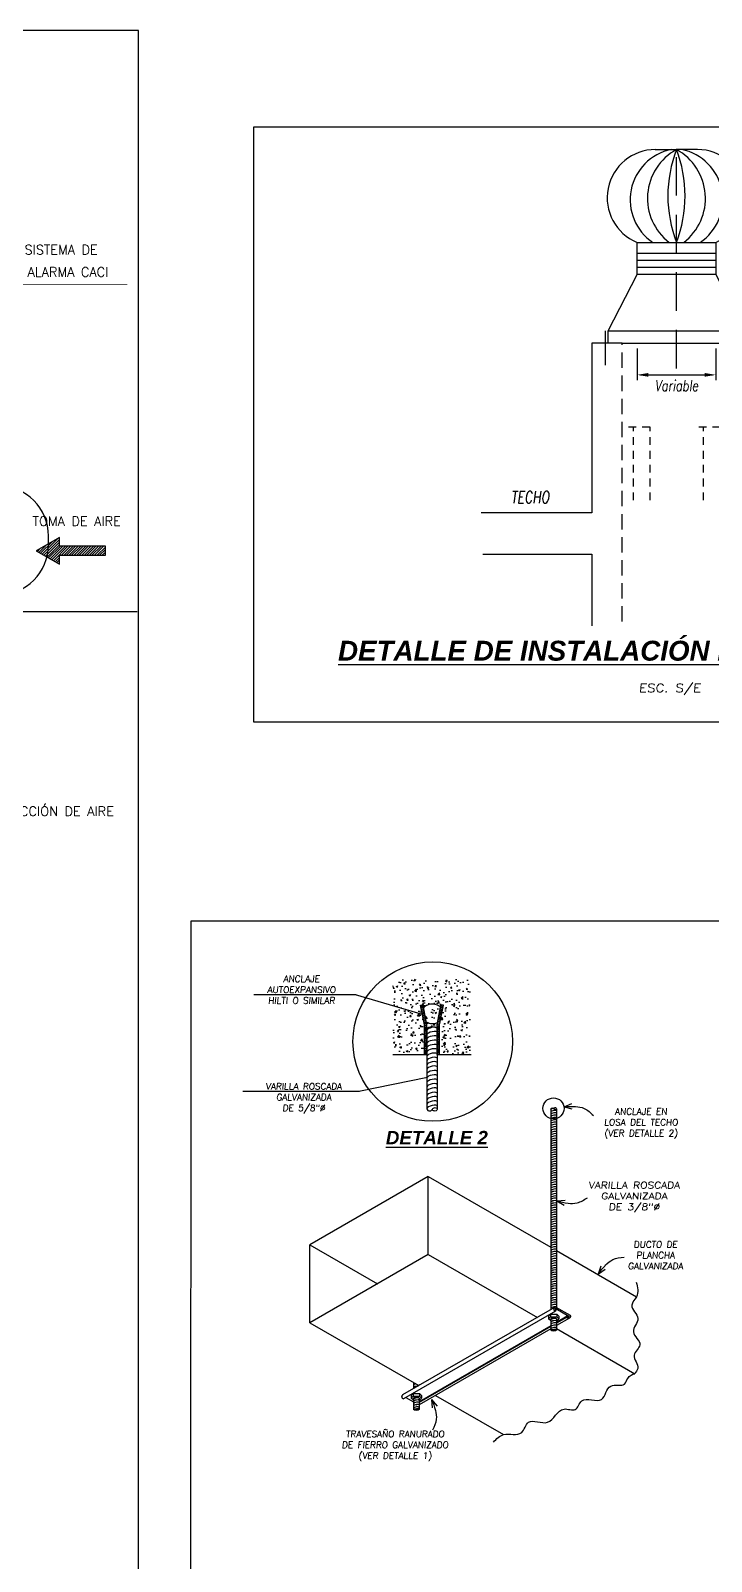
# Model space of a CAD drawing. Header units: millimetres. Extents: x 226473.3 to 226526.2, y 8187907.9 to 8187996.4.
# Drawn here: x 226494.57 to 226505.65, y 8187971.51 to 8187996.4 of the extents above; entities that cross this region are included whole.
import ezdxf
from ezdxf.enums import TextEntityAlignment as Align

# ---------------------------------------------------------------- set-up
doc = ezdxf.new("R2010")
doc.units = ezdxf.units.MM
doc.linetypes.add('HIDDEN', pattern=[0.375, 0.25, -0.125])
doc.linetypes.add('HIDDEN2', pattern=[0.1875, 0.125, -0.0625])
for name, color, linetype in [('L-01_CASCO-CONT', 252, 'Continuous'), ('L-02_CASCO-SEGM', 252, 'HIDDEN'), ('L-03_EQUIP-ACCES', 160, 'Continuous'), ('L-04_EQ-MED-CONT', 191, 'Continuous'), ('L-05_EQ-MED-SEGM', 191, 'HIDDEN2'), ('L-06_EQ-FIN-CONT', 141, 'Continuous'), ('L-07_EQ-FIN-SEGM', 141, 'HIDDEN2'), ('L4 Linea mediana', 191, 'Continuous'), ('L6 Linea fina', 141, 'Continuous'), ('TX-01_PRIMA', 12, 'Continuous'), ('TX-03_PRINC', 150, 'Continuous')]:
    doc.layers.add(name, color=color, linetype=linetype)
doc.styles.add('75-NOTAS', font='romans.shx', dxfattribs={"height": 0.15})
doc.styles.add('JNV ING', font='romans.shx', dxfattribs={"width": 0.75, "oblique": 8, "height": 0.15})
doc.styles.add('M9_NUM-LAM', font='', dxfattribs={"height": 0.35})
doc.styles.add('P-R', font='romans.shx', dxfattribs={"width": 1.2, "oblique": 5, "height": 0.2})
doc.styles.get('M9_NUM-LAM').set_extended_font_data('Zurich UBlkEx BT')

# ---------------------------------------------------------------- blocks, each defined once
blk = doc.blocks.new('A$C59E73A47')
at = {"layer": 'L-06_EQ-FIN-CONT'}
for q in [(0.308, 0.07), (0.34, 0.162)]:
    blk.add_line((0.464, 0.076), q, dxfattribs=at)
blk.add_spline([(0.464, 0.076), (0.262, 0.142), (0.123, 0.229), (0.006, 0.407)], degree=3, dxfattribs=at)
blk = doc.blocks.new('DETALL EEO')
at = {"layer": 'L-01_CASCO-CONT'}
for p, q in [((0.496, 2.761), (0, 2.761)), ((0, 2.761), (0, 0)), ((2.263, 2.761), (2.758, 2.761)), ((2.758, 2.761), (2.758, 0)), ((0, 0), (-1.797, 0)), ((2.758, 0), (4.556, 0))]:
    blk.add_line(p, q, dxfattribs=at)
for points in [[(-1.768, -0.672), (0, -0.672), (0, -1.833)], [(4.526, -0.672), (2.758, -0.672), (2.758, -1.833)]]:
    blk.add_lwpolyline(points, dxfattribs=at)
at = {"layer": 'L-02_CASCO-SEGM'}
for p, q in [((0.496, -1.767), (0.496, 2.761)), ((2.263, -1.767), (2.263, 2.761))]:
    blk.add_line(p, q, dxfattribs=at)
at = {"layer": 'L-03_EQUIP-ACCES'}
for p, q in [((0.74, 4.226), (2.018, 4.226)), ((0.74, 3.88), (0.74, 4.226)), ((0.74, 4.111), (2.018, 4.111)), ((0.74, 3.995), (2.018, 3.995)), ((2.018, 4.226), (2.018, 3.88)), ((0.268, 2.961), (0.74, 3.88)), ((2.018, 3.88), (0.74, 3.88)), ((2.018, 3.88), (2.49, 2.961)), ((0.496, 2.761), (0.154, 2.761)), ((0.268, 2.761), (0.268, 2.961)), ((0.268, 2.961), (2.49, 2.961)), ((2.604, 2.761), (2.263, 2.761)), ((2.49, 2.961), (2.49, 2.761))]:
    blk.add_line(p, q, dxfattribs=at)
for points in [[(1.035, 5.91), (1.379, 5.91)], [(1.723, 5.91), (1.379, 5.91)], [(0.74, 4.226), (0.74, 4.4), (2.018, 4.4), (2.018, 4.226)], [(0.496, 2.761), (2.263, 2.761)]]:
    blk.add_lwpolyline(points, dxfattribs=at)
for centre, radius, start, end in [((1.036, 5.126), 0.784, 90.0359, 247.808), ((1.459, 5.093), 0.834, 101.6289, 236.215), ((1.81, 5.116), 0.903, 118.4787, 232.4646), ((3.343, 5.155), 2.104, 158.9722, 201.0278), ((0.948, 5.116), 0.903, 307.5354, 61.5213), ((-0.585, 5.155), 2.104, 338.9722, 21.0278), ((1.299, 5.093), 0.834, 303.785, 78.3711), ((1.722, 5.126), 0.784, 292.192, 89.9641)]:
    blk.add_arc(centre, radius, start, end, dxfattribs=at)
at = {"layer": 'L-05_EQ-MED-SEGM', "ltscale": 5}
for p, q in [((0.217, 2.961), (0.217, 2.405)), ((2.552, 2.962), (2.552, 2.405))]:
    blk.add_line(p, q, dxfattribs=at)
blk.add_lwpolyline([(1.379, 2.351), (1.379, 6.031)], dxfattribs=at)
at = {"layer": 'L-06_EQ-FIN-CONT'}
for p, q in [((2.847, 5.91), (3.437, 5.91)), ((2.865, 5.91), (3.437, 5.91)), ((3.346, 5.715), (3.346, 2.956)), ((2.758, 2.761), (3.437, 2.761)), ((2.847, 2.761), (3.437, 2.761)), ((2.865, 2.761), (3.437, 2.761)), ((3.346, 2.761), (3.346, 0.195)), ((2.758, 0), (3.437, 0))]:
    blk.add_line(p, q, dxfattribs=at)
for points in [[(3.314, 5.715), (3.379, 5.715), (3.346, 5.91)], [(3.314, 2.956), (3.379, 2.956), (3.346, 2.761)], [(3.314, 2.566), (3.379, 2.566), (3.346, 2.761)], [(3.314, 0.195), (3.379, 0.195), (3.346, 0)]]:
    blk.add_solid(points, dxfattribs=at)
at = {"layer": 'L-07_EQ-FIN-SEGM'}
for points in [[(0.597, 1.402), (1.03, 1.402)], [(0.678, 0.208), (0.678, 1.402)], [(0.949, 0.208), (0.949, 1.402)], [(1.74, 1.402), (2.173, 1.402)], [(1.821, 0.208), (1.821, 1.402)], [(2.092, 0.208), (2.092, 1.402)]]:
    blk.add_lwpolyline(points, dxfattribs=at)
at = {"layer": 'L6 Linea fina'}
for p, q in [((0.74, 2.677), (0.74, 2.162)), ((2.018, 2.677), (2.018, 2.162)), ((0.792, 2.246), (1.966, 2.246))]:
    blk.add_line(p, q, dxfattribs=at)
for points in [[(0.92, 2.276), (0.92, 2.216), (0.74, 2.246)], [(1.838, 2.276), (1.838, 2.216), (2.018, 2.246)]]:
    blk.add_solid(points, dxfattribs=at)
at = {"layer": 'L-06_EQ-FIN-CONT', "color": 12, "char_height": 0.195, "attachment_point": 5, "rotation": 90, "style": 'JNV ING'}
for insert in [(3.535, 4.152), (3.535, 1.391)]:
    blk.add_mtext('\\A1;VARIABLE', dxfattribs=dict(at, insert=insert))
at = {"layer": 'L-06_EQ-FIN-CONT', "color": 12, "insert": (-1.002, 0.258), "char_height": 0.195, "attachment_point": 5, "style": 'JNV ING'}
blk.add_mtext('\\A1;TECHO', dxfattribs=at)
at = {"layer": 'L6 Linea fina', "color": 12, "insert": (1.379, 2.072), "char_height": 0.18, "attachment_point": 5, "style": 'JNV ING'}
blk.add_mtext('\\A1;Variable', dxfattribs=at)
blk = doc.blocks.new('Flecha3')
at = {"layer": 'L-06_EQ-FIN-CONT'}
for p, q in [((0.0061, -0.0035), (0.0228, 0.0132)), ((0.0146, -0.0085), (0.0546, 0.0316)), ((0.0232, -0.0134), (0.0865, 0.05)), ((0.0317, -0.0183), (0.1184, 0.0684)), ((0.0403, -0.0232), (0.1227, 0.0592)), ((0.0488, -0.0282), (0.1227, 0.0457)), ((0.0573, -0.0331), (0.1227, 0.0322)), ((0.0659, -0.038), (0.1279, 0.024)), ((0.0744, -0.043), (0.1414, 0.024)), ((0.083, -0.0479), (0.1549, 0.024)), ((0.0915, -0.0528), (0.1683, 0.024)), ((0.1338, -0.024), (0.1818, 0.024)), ((0.1473, -0.024), (0.1953, 0.024)), ((0.1607, -0.024), (0.2087, 0.024)), ((0.1742, -0.024), (0.2222, 0.024)), ((0.1877, -0.024), (0.2357, 0.024)), ((0.2012, -0.024), (0.2492, 0.024)), ((0.2146, -0.024), (0.2626, 0.024)), ((0.2281, -0.024), (0.2761, 0.024)), ((0.2416, -0.024), (0.2896, 0.024)), ((0.255, -0.024), (0.303, 0.024)), ((0.2685, -0.024), (0.3165, 0.024)), ((0.282, -0.024), (0.33, 0.024)), ((0.2954, -0.024), (0.3434, 0.024)), ((0.3089, -0.024), (0.3569, 0.024)), ((0.3224, -0.024), (0.3664, 0.02)), ((0.3359, -0.024), (0.3664, 0.0065)), ((0.1, -0.0578), (0.1227, -0.0351)), ((0.1086, -0.0627), (0.1227, -0.0486)), ((0.1171, -0.0676), (0.1227, -0.0621)), ((0.3493, -0.024), (0.3664, -0.0069)), ((0.3628, -0.024), (0.3664, -0.0204))]:
    blk.add_line(p, q, dxfattribs=at)
blk.add_lwpolyline([(0.3664, 0.024), (0.1227, 0.024), (0.1227, 0.0708), (0, 0), (0.1227, -0.0708), (0.1227, -0.024), (0.3664, -0.024)], close=True, dxfattribs=at)

msp = doc.modelspace()

# ---------------------------------------------------------------- hatches: boundary and pattern name
at = {"layer": 'L-01_CASCO-CONT'}
h = msp.add_hatch(dxfattribs=at)
h.set_pattern_fill('AR-CONC', color=256, scale=0.035253, style=0)
h.set_pattern_definition([(50, (226269.8408, 8187994.04864), (0.25285857, -0.02212226), [0.02644005, -0.29084052]), (355, (226269.8408, 8187994.04864), (-0.04891456, 0.26517327), [0.02115204, -0.23267242]), (100.4514, (226269.86187, 8187994.0468), (0.2039442, 0.24305085), [0.02247058, -0.2471764]), (46.1842, (226269.8408, 8187994.11915), (0.3762387, -0.05835107), [0.0396601, -0.4362608]), (96.6356, (226269.87215, 8187994.1143), (0.32950035, 0.34340963), [0.0337059, -0.37076455]), (351.1842, (226269.8408, 8187994.11915), (0.3295001, 0.3434099), [0.03172806, -0.3490086]), (21, (226269.87605, 8187994.10152), (0.21043, -0.14193683), [0.02644005, -0.29084052]), (326, (226269.87605, 8187994.10152), (0.08577692, 0.25564002), [0.02115204, -0.23267242]), (71.4514, (226269.8936, 8187994.0897), (0.29620701, 0.11370295), [0.02247058, -0.2471764]), (37.5, (226269.8408, 8187994.04864), (0.004286762, 0.11735639), [0, -0.22985214, 0, -0.236197755, 0, -0.23355375]), (7.5, (226269.8408, 8187994.04864), (0.092740947, 0.139043524), [0, -0.13466797, 0, -0.224564134, 0, -0.089014826]), (327.5, (226269.76219, 8187994.04864), (0.18819054, -0.00795136), [0, -0.08813349, 0, -0.27497649, 0, -0.36487265]), (317.5, (226269.72693, 8187994.04864), (0.20559293, 0.03529041), [0, -0.11457354, 0, -0.18261259, 0, -0.25911246])])
edge = h.paths.add_edge_path()
edge.add_line((226501.7182, 8187980.9751), (226500.4652, 8187980.9751))
edge.add_line((226500.4652, 8187980.9751), (226500.4652, 8187979.7515))
edge.add_line((226500.4652, 8187979.7515), (226500.9776, 8187979.7515))
edge.add_line((226500.9776, 8187979.7515), (226500.9776, 8187980.2368))
edge.add_line((226500.9776, 8187980.2368), (226500.917, 8187980.5551))
edge.add_line((226500.917, 8187980.5551), (226500.9559, 8187980.5551))
edge.add_line((226500.9559, 8187980.5551), (226500.9635, 8187980.5153))
edge.add_spline(control_points=[(226500.9635, 8187980.5153), (226500.9854, 8187980.5329), (226501.0328, 8187980.5711), (226501.1248, 8187980.5838), (226501.1977, 8187980.5589), (226501.23, 8187980.5318), (226501.2411, 8187980.5225)], knot_values=[0, 0, 0, 0, 0.0943593, 0.2046359, 0.2987616, 0.3476783, 0.3476783, 0.3476783, 0.3476783], degree=3, periodic=0)
edge.add_line((226501.2411, 8187980.5225), (226501.2473, 8187980.5551))
edge.add_line((226501.2473, 8187980.5551), (226501.2862, 8187980.5551))
edge.add_line((226501.2862, 8187980.5551), (226501.2256, 8187980.2368))
edge.add_line((226501.2256, 8187980.2368), (226501.2256, 8187979.7515))
edge.add_line((226501.2256, 8187979.7515), (226501.7182, 8187979.7515))
edge.add_line((226501.7182, 8187979.7515), (226501.7182, 8187980.9751))
edge = h.paths.add_edge_path(flags=17)
edge.add_spline(control_points=[(226501.2411, 8187980.5225), (226501.23, 8187980.5318), (226501.1977, 8187980.5589), (226501.1248, 8187980.5838), (226501.0328, 8187980.5711), (226500.9854, 8187980.5329), (226500.9635, 8187980.5153)], knot_values=[0, 0, 0, 0, 0.0489167, 0.1430424, 0.253319, 0.3476783, 0.3476783, 0.3476783, 0.3476783], degree=3, periodic=0)
edge.add_line((226500.9635, 8187980.5153), (226501.0076, 8187980.2836))
edge.add_spline(control_points=[(226501.0076, 8187980.2836), (226501.0156, 8187980.2785), (226501.0519, 8187980.2582), (226501.1196, 8187980.2488), (226501.1739, 8187980.2651), (226501.1941, 8187980.2756)], knot_values=[0.0620859, 0.0620859, 0.0620859, 0.0620859, 0.0943593, 0.2046359, 0.281925, 0.281925, 0.281925, 0.281925], degree=3, periodic=0)
edge.add_line((226501.1941, 8187980.2756), (226501.2411, 8187980.5225))
edge = h.paths.add_edge_path(flags=17)
edge.add_line((226501.1867, 8187980.2368), (226501.1941, 8187980.2756))
edge.add_spline(control_points=[(226501.1941, 8187980.2756), (226501.1739, 8187980.2651), (226501.1196, 8187980.2488), (226501.0519, 8187980.2582), (226501.0156, 8187980.2785), (226501.0076, 8187980.2836)], knot_values=[0.0620859, 0.0620859, 0.0620859, 0.0620859, 0.139375, 0.2496516, 0.281925, 0.281925, 0.281925, 0.281925], degree=3, periodic=0)
edge.add_line((226501.0076, 8187980.2836), (226501.0165, 8187980.2368))
edge.add_line((226501.0165, 8187980.2368), (226501.0165, 8187980.183))
edge.add_spline(control_points=[(226501.0165, 8187980.183), (226501.0316, 8187980.1887), (226501.0684, 8187980.2026), (226501.1176, 8187980.2047), (226501.1496, 8187980.1989), (226501.1581, 8187980.1963)], knot_values=[0, 0, 0, 0, 0.0546487, 0.1335377, 0.1639566, 0.1639566, 0.1639566, 0.1639566], degree=3, periodic=0)
edge.add_spline(control_points=[(226501.1581, 8187980.1963), (226501.161, 8187980.1954), (226501.1708, 8187980.1919), (226501.18, 8187980.1868), (226501.1865, 8187980.1831)], knot_values=[0.1639566, 0.1639566, 0.1639566, 0.1639566, 0.1742688, 0.1995333, 0.1995333, 0.1995333, 0.1995333], degree=3, periodic=0)
edge.add_line((226501.1867, 8187980.183), (226501.1867, 8187980.2368))
at = {"layer": 'L-06_EQ-FIN-CONT'}
h = msp.add_hatch(dxfattribs=at)
h.set_pattern_fill('ANSI31', color=256, scale=0.176267, style=0)
h.set_pattern_definition([(45, (226269.840801, 8187994.048642), (-0.0155799472, 0.0155799472), [])])
h.paths.add_polyline_path([(226500.9559, 8187980.5551), (226500.917, 8187980.5551), (226500.9776, 8187980.2368), (226500.9776, 8187979.7515), (226501.0165, 8187979.7515), (226501.0165, 8187980.183), (226501.0165, 8187980.2368)])
edge = h.paths.add_edge_path()
edge.add_line((226501.2862, 8187980.5551), (226501.2473, 8187980.5551))
edge.add_line((226501.2473, 8187980.5551), (226501.1867, 8187980.2368))
edge.add_line((226501.1867, 8187980.2368), (226501.1867, 8187980.1816))
edge.add_ellipse((226501.1021, 8187980.1621), major_axis=(-0.0843, -0.0213), ratio=0.3228, start_angle=174.34656, end_angle=176.32031, ccw=False)
edge.add_line((226501.1867, 8187980.1806), (226501.1867, 8187980.1115))
edge.add_ellipse((226501.1021, 8187980.092), major_axis=(-0.0843, -0.0213), ratio=0.3228, start_angle=174.34656, end_angle=176.32031, ccw=False)
edge.add_line((226501.1867, 8187980.1105), (226501.1867, 8187980.0415))
edge.add_ellipse((226501.1021, 8187980.022), major_axis=(-0.0843, -0.0213), ratio=0.3228, start_angle=174.34656, end_angle=176.32031, ccw=False)
edge.add_line((226501.1867, 8187980.0405), (226501.1867, 8187979.9714))
edge.add_ellipse((226501.1021, 8187979.9519), major_axis=(-0.0843, -0.0213), ratio=0.3228, start_angle=174.34656, end_angle=176.32031, ccw=False)
edge.add_line((226501.1867, 8187979.9704), (226501.1867, 8187979.9014))
edge.add_ellipse((226501.1021, 8187979.8818), major_axis=(-0.0843, -0.0213), ratio=0.3228, start_angle=174.34656, end_angle=176.32031, ccw=False)
edge.add_line((226501.1867, 8187979.9004), (226501.1867, 8187979.8313))
edge.add_ellipse((226501.1021, 8187979.8118), major_axis=(-0.0843, -0.0213), ratio=0.3228, start_angle=174.34656, end_angle=176.32031, ccw=False)
edge.add_line((226501.1867, 8187979.8303), (226501.1867, 8187979.7612))
edge.add_ellipse((226501.1021, 8187979.7417), major_axis=(-0.0843, -0.0213), ratio=0.3228, start_angle=174.34656, end_angle=176.32031, ccw=False)
edge.add_line((226501.1867, 8187979.7603), (226501.1867, 8187979.7515))
edge.add_line((226501.1867, 8187979.7515), (226501.2256, 8187979.7515))
edge.add_line((226501.2256, 8187979.7515), (226501.2256, 8187980.2368))
edge.add_line((226501.2256, 8187980.2368), (226501.2862, 8187980.5551))

# ---------------------------------------------------------------- linework, layer by layer
at = {"layer": 'L-01_CASCO-CONT', "ltscale": 1.5}
msp.add_line((226478.7057, 8187986.9543), (226496.3075, 8187986.9543), dxfattribs=at)
at = {"layer": 'L-03_EQUIP-ACCES', "ltscale": 1.5}
msp.add_line((226494.8663, 8187988.0416), (226494.8663, 8187988.183), dxfattribs=at)
at = {"layer": 'L-03_EQUIP-ACCES'}
for p, q in [((226500.4652, 8187979.7515, -0.0001), (226501.0165, 8187979.7515, -0.0001)), ((226501.1867, 8187979.7515, -0.0001), (226501.738, 8187979.7515, -0.0001)), ((226501.04, 8187977.7694, -0.0001), (226499.1161, 8187976.6586, -0.0001)), ((226501.04, 8187976.4997, -0.0001), (226501.04, 8187977.7694, -0.0001)), ((226501.04, 8187977.7694, -0.0001), (226503.0361, 8187976.617, -0.0001)), ((226499.1161, 8187975.3889, -0.0001), (226499.1161, 8187976.6586, -0.0001)), ((226499.1161, 8187976.6586, -0.0001), (226500.2157, 8187976.0238, -0.0001)), ((226501.04, 8187976.4997, -0.0001), (226499.1161, 8187975.3889, -0.0001)), ((226501.04, 8187976.4997, -0.0001), (226502.8173, 8187975.4736, -0.0001)), ((226503.1256, 8187976.5653, -0.0001), (226504.4285, 8187975.8131, -0.0001)), ((226499.1161, 8187975.3889, -0.0001), (226500.8867, 8187974.3666, -0.0001)), ((226503.1256, 8187975.2956, -0.0001), (226504.4002, 8187974.5597, -0.0001)), ((226501.1597, 8187974.209, -0.0001), (226502.2665, 8187973.57, -0.0001))]:
    msp.add_line(p, q, dxfattribs=at)
at = {"layer": 'L-03_EQUIP-ACCES', "ltscale": 1.5}
for centre, start, end in [((226494.0505, 8187988.183), 0, 90), ((226494.0505, 8187988.0416), 270, 0)]:
    msp.add_arc(centre, 0.8158, start, end, dxfattribs=at)
at = {"layer": 'L-04_EQ-MED-CONT', "ltscale": 1.5}
for p, q in [((226501.0165, 8187980.183, -0.0001), (226501.0165, 8187978.8781, -0.0001)), ((226501.1867, 8187980.183, -0.0001), (226501.1867, 8187978.8596, -0.0001)), ((226503.0361, 8187978.8598, -0.0001), (226503.0361, 8187975.6072, -0.0001)), ((226503.1256, 8187978.8695, -0.0001), (226503.1256, 8187975.6392, -0.0001)), ((226503.093, 8187975.64, -0.0001), (226500.6242, 8187974.2151, -0.0001)), ((226503.1149, 8187975.6454, -0.0001), (226503.3466, 8187975.5116, -0.0001)), ((226503.1121, 8187975.5792, -0.0001), (226500.6399, 8187974.1519, -0.0001)), ((226503.0286, 8187975.5285, -0.0001), (226502.9951, 8187975.4988, -0.0001)), ((226502.9951, 8187975.4988, -0.0001), (226502.9951, 8187975.4559, -0.0001)), ((226503.0286, 8187975.4856, -0.0001), (226502.9951, 8187975.4559, -0.0001)), ((226503.0286, 8187975.4262, -0.0001), (226502.9951, 8187975.4559, -0.0001)), ((226503.0286, 8187975.5285, -0.0001), (226503.1331, 8187975.5285, -0.0001)), ((226503.0286, 8187975.5285, -0.0001), (226503.0286, 8187975.4856, -0.0001)), ((226503.0286, 8187975.4856, -0.0001), (226503.1331, 8187975.4856, -0.0001)), ((226503.0286, 8187975.4262, -0.0001), (226503.0361, 8187975.4262, -0.0001)), ((226503.0361, 8187975.4529, -0.0001), (226503.0361, 8187975.267, -0.0001)), ((226503.1149, 8187975.62, -0.0001), (226503.3246, 8187975.4989, -0.0001)), ((226503.3022, 8187975.4948, -0.0001), (226503.1256, 8187975.3928, -0.0001)), ((226503.2907, 8187975.476, -0.0001), (226503.1256, 8187975.3807, -0.0001)), ((226503.3369, 8187975.4661, -0.0001), (226503.1256, 8187975.3441, -0.0001)), ((226503.1256, 8187975.4529, -0.0001), (226503.1256, 8187975.267, -0.0001)), ((226503.1256, 8187975.4262, -0.0001), (226503.1331, 8187975.4262, -0.0001)), ((226503.1331, 8187975.5285, -0.0001), (226503.1666, 8187975.4988, -0.0001)), ((226503.1331, 8187975.5285, -0.0001), (226503.1331, 8187975.4856, -0.0001)), ((226503.1331, 8187975.4856, -0.0001), (226503.1666, 8187975.4559, -0.0001)), ((226503.1331, 8187975.4262, -0.0001), (226503.1666, 8187975.4559, -0.0001)), ((226503.1666, 8187975.4988, -0.0001), (226503.1666, 8187975.4559, -0.0001)), ((226503.2907, 8187975.476, -0.0001), (226503.3029, 8187975.469, -0.0001)), ((226503.3022, 8187975.4948, -0.0001), (226503.3136, 8187975.4882, -0.0001)), ((226503.3243, 8187975.482, -0.0001), (226503.3249, 8187975.4817, -0.0001)), ((226503.0361, 8187975.3412, -0.0001), (226500.891, 8187974.1027, -0.0001)), ((226503.0361, 8187975.3291, -0.0001), (226500.891, 8187974.0906, -0.0001)), ((226503.0361, 8187975.2924, -0.0001), (226500.891, 8187974.0539, -0.0001)), ((226500.8016, 8187974.4158, -0.0001), (226500.8016, 8187974.3175, -0.0001)), ((226500.6279, 8187974.1588, -0.0001), (226500.6399, 8187974.1519, -0.0001)), ((226500.6767, 8187974.1731, -0.0001), (226500.8016, 8187974.101, -0.0001)), ((226500.794, 8187974.2384, -0.0001), (226500.7606, 8187974.2087, -0.0001)), ((226500.7606, 8187974.2087, -0.0001), (226500.7606, 8187974.1658, -0.0001)), ((226500.794, 8187974.1955, -0.0001), (226500.7606, 8187974.1658, -0.0001)), ((226500.794, 8187974.1361, -0.0001), (226500.7606, 8187974.1658, -0.0001)), ((226500.794, 8187974.2384, -0.0001), (226500.8985, 8187974.2384, -0.0001)), ((226500.794, 8187974.2384, -0.0001), (226500.794, 8187974.1955, -0.0001)), ((226500.794, 8187974.1955, -0.0001), (226500.8985, 8187974.1955, -0.0001)), ((226500.8016, 8187974.1628, -0.0001), (226500.8016, 8187973.9769, -0.0001)), ((226500.891, 8187974.1628, -0.0001), (226500.891, 8187973.9769, -0.0001)), ((226500.8985, 8187974.2384, -0.0001), (226500.932, 8187974.2087, -0.0001)), ((226500.8985, 8187974.2384, -0.0001), (226500.8985, 8187974.1955, -0.0001)), ((226500.8985, 8187974.1955, -0.0001), (226500.932, 8187974.1658, -0.0001)), ((226500.8985, 8187974.1361, -0.0001), (226500.932, 8187974.1658, -0.0001)), ((226500.932, 8187974.2087, -0.0001), (226500.932, 8187974.1658, -0.0001)), ((226500.794, 8187974.1361, -0.0001), (226500.8016, 8187974.1361, -0.0001)), ((226500.8521, 8187974.0547, -0.0001), (226500.8527, 8187974.0544, -0.0001)), ((226500.891, 8187974.1361, -0.0001), (226500.8985, 8187974.1361, -0.0001))]:
    msp.add_line(p, q, dxfattribs=at)
at = {"layer": 'L-04_EQ-MED-CONT'}
msp.add_lwpolyline([(226498.2048, 8187994.8394), (226511.9683, 8187994.8394), (226511.9683, 8187985.1556), (226498.2048, 8187985.1556)], close=True, dxfattribs=at)
at = {"layer": 'L-04_EQ-MED-CONT', "ltscale": 0.1, "elevation": -0.0001}
msp.add_lwpolyline([(226512.5668, 8187969.9762), (226497.1806, 8187969.9762), (226497.1846, 8187981.9239), (226512.5709, 8187981.9239)], close=True, dxfattribs=at)
at = {"layer": 'L-04_EQ-MED-CONT'}
for centre, radius in [((226501.1136, 8187979.9623, -0.0001), 1.2972), ((226503.0776, 8187978.8758, -0.0001), 0.1709)]:
    msp.add_circle(centre, radius, dxfattribs=at)
at = {"layer": 'L-04_EQ-MED-CONT', "ltscale": 1.5}
for centre in [(226503.0809, 8187975.4529, -0.0001), (226500.8463, 8187974.1628, -0.0001)]:
    msp.add_ellipse(centre, major_axis=(-0.0447, 0), ratio=0.3228, start_param=3.1415927, end_param=6.2831853, dxfattribs=at)
for centre in [(226503.0809, 8187975.267, -0.0001), (226500.8463, 8187973.9769, -0.0001)]:
    msp.add_ellipse(centre, major_axis=(-0.0447, 0), ratio=0.3228, dxfattribs=at)
for points in [[(226501.0165, 8187980.183, -0.0001), (226501.0623, 8187980.198, -0.0001), (226501.1317, 8187980.2016, -0.0001), (226501.1666, 8187980.1932, -0.0001), (226501.1867, 8187980.183, -0.0001)], [(226501.0165, 8187978.8781, -0.0001), (226501.0238, 8187978.8552, -0.0001), (226501.0845, 8187978.8381, -0.0001), (226501.1078, 8187978.8639, -0.0001), (226501.1277, 8187978.8805, -0.0001), (226501.1526, 8187978.8896, -0.0001), (226501.1788, 8187978.8784, -0.0001), (226501.1867, 8187978.8596, -0.0001), (226501.1699, 8187978.8357, -0.0001), (226501.1373, 8187978.8347, -0.0001), (226501.118, 8187978.8438, -0.0001), (226501.1046, 8187978.8596, -0.0001)], [(226503.0361, 8187978.8598, -0.0001), (226503.04, 8187978.8718, -0.0001), (226503.0719, 8187978.8808, -0.0001), (226503.0841, 8187978.8673, -0.0001), (226503.0946, 8187978.8586, -0.0001), (226503.1077, 8187978.8538, -0.0001), (226503.1215, 8187978.8597, -0.0001), (226503.1256, 8187978.8695, -0.0001), (226503.1168, 8187978.8821, -0.0001), (226503.0996, 8187978.8826, -0.0001), (226503.0895, 8187978.8778, -0.0001), (226503.0825, 8187978.8695, -0.0001)]]:
    msp.add_spline(points, degree=3, dxfattribs=at)
at = {"layer": 'L-05_EQ-MED-SEGM'}
for p, q in [((226503.1, 8187975.5861, -0.0001), (226503.1121, 8187975.5792, -0.0001)), ((226503.1226, 8187975.5985, -0.0001), (226503.1121, 8187975.5792, -0.0001)), ((226503.1131, 8187975.6039, -0.0001), (226503.1226, 8187975.5985, -0.0001)), ((226503.3022, 8187975.4948, -0.0001), (226503.2907, 8187975.476, -0.0001)), ((226503.3027, 8187975.4691, -0.0001), (226503.2907, 8187975.476, -0.0001)), ((226500.6279, 8187974.1588, -0.0001), (226500.6399, 8187974.1519, -0.0001))]:
    msp.add_line(p, q, dxfattribs=at)
for points, knots in [([(226503.1149, 8187975.6454, -0.0001), (226503.1128, 8187975.6463, -0.0001), (226503.1082, 8187975.648, -0.0001), (226503.0886, 8187975.639, -0.0001), (226503.0808, 8187975.6253, -0.0001), (226503.0799, 8187975.6082, -0.0001), (226503.0825, 8187975.6017, -0.0001), (226503.0836, 8187975.5972, -0.0001), (226503.0875, 8187975.5937, -0.0001), (226503.0898, 8187975.592, -0.0001), (226503.0937, 8187975.5898, -0.0001), (226503.1, 8187975.5861, -0.0001)], [0, 0, 0, 0, 0.005902783, 0.005902783, 0.011805567, 0.011805567, 0.01770835, 0.01770835, 0.02527264, 0.02527264, 0.0267512, 0.0267512, 0.0267512, 0.0267512]), ([(226503.3466, 8187975.5116, -0.0001), (226503.3485, 8187975.5102, -0.0001), (226503.3522, 8187975.5071, -0.0001), (226503.3542, 8187975.4856, -0.0001), (226503.3463, 8187975.4721, -0.0001), (226503.3319, 8187975.4627, -0.0001), (226503.325, 8187975.4617, -0.0001), (226503.3205, 8187975.4604, -0.0001), (226503.3156, 8187975.4621, -0.0001), (226503.313, 8187975.4632, -0.0001), (226503.3091, 8187975.4654, -0.0001), (226503.3027, 8187975.4691, -0.0001)], [0, 0, 0, 0, 0.005902783, 0.005902783, 0.011805567, 0.011805567, 0.01770835, 0.01770835, 0.02527264, 0.02527264, 0.0267512, 0.0267512, 0.0267512, 0.0267512]), ([(226500.6249, 8187974.2155, -0.0001), (226500.6157, 8187974.2104, -0.0001), (226500.6087, 8187974.1976, -0.0001), (226500.6078, 8187974.1809, -0.0001), (226500.6104, 8187974.1744, -0.0001), (226500.6115, 8187974.1699, -0.0001), (226500.6154, 8187974.1664, -0.0001), (226500.6176, 8187974.1647, -0.0001), (226500.6215, 8187974.1625, -0.0001), (226500.6279, 8187974.1588, -0.0001)], [0.006180106, 0.006180106, 0.006180106, 0.006180106, 0.011805567, 0.011805567, 0.01770835, 0.01770835, 0.02527264, 0.02527264, 0.0267512, 0.0267512, 0.0267512, 0.0267512])]:
    msp.add_open_spline(points, degree=3, knots=knots, dxfattribs=at)
for points in [[(226503.1149, 8187975.62, -0.0001), (226503.1118, 8187975.6209, -0.0001), (226503.1068, 8187975.6188, -0.0001), (226503.1058, 8187975.6139, -0.0001), (226503.1074, 8187975.6093, -0.0001), (226503.1111, 8187975.6051, -0.0001), (226503.1141, 8187975.6034, -0.0001)], [(226503.3246, 8187975.4989, -0.0001), (226503.327, 8187975.4967, -0.0001), (226503.3276, 8187975.4913, -0.0001), (226503.3239, 8187975.488, -0.0001), (226503.3191, 8187975.4871, -0.0001), (226503.3136, 8187975.4882, -0.0001)]]:
    msp.add_spline(points, degree=3, dxfattribs=at)
at = {"layer": 'L-06_EQ-FIN-CONT'}
for p, q in [((226499.8667, 8187980.7211, -0.0001), (226498.2044, 8187980.7211, -0.0001)), ((226500.9615, 8187980.396, -0.0001), (226499.8572, 8187980.7211, -0.0001)), ((226500.9776, 8187980.2368, -0.0001), (226500.917, 8187980.5551, -0.0001)), ((226500.917, 8187980.5551, -0.0001), (226500.9559, 8187980.5551, -0.0001)), ((226501.0165, 8187980.2368, -0.0001), (226500.9559, 8187980.5551, -0.0001)), ((226501.1867, 8187980.2368, -0.0001), (226501.2473, 8187980.5551, -0.0001)), ((226501.2256, 8187980.2368, -0.0001), (226501.2862, 8187980.5551, -0.0001)), ((226501.2862, 8187980.5551, -0.0001), (226501.2473, 8187980.5551, -0.0001)), ((226500.9776, 8187979.7515, -0.0001), (226500.9776, 8187980.2368, -0.0001)), ((226501.0165, 8187979.7515, -0.0001), (226501.0165, 8187980.2368, -0.0001)), ((226501.1867, 8187979.7515, -0.0001), (226501.1867, 8187980.2368, -0.0001)), ((226501.2256, 8187979.7515, -0.0001), (226501.2256, 8187980.2368, -0.0001)), ((226501.0307, 8187979.3797, -0.0001), (226499.9112, 8187979.1498, -0.0001)), ((226499.9207, 8187979.1498, -0.0001), (226498.0268, 8187979.1498, -0.0001))]:
    msp.add_line(p, q, dxfattribs=at)
at = {"layer": 'L-06_EQ-FIN-CONT', "ltscale": 1.5}
for centre, major_axis, start_param, end_param in [((226501.1021, 8187980.1621, -0.0001), (-0.0843, -0.0213), 3.9071561, 6.1121482), ((226501.1021, 8187980.092, -0.0001), (-0.0843, -0.0213), 3.0429214, 6.1121482), ((226501.1021, 8187980.1621, -0.0001), (-0.0843, -0.0213), 3.0429214, 3.1315111), ((226501.1021, 8187980.022, -0.0001), (-0.0843, -0.0213), 3.0429214, 6.1121482), ((226501.1021, 8187979.9519, -0.0001), (-0.0843, -0.0213), 3.0429214, 6.1121482), ((226501.1021, 8187979.8818, -0.0001), (-0.0843, -0.0213), 3.0429214, 6.1121482), ((226501.1021, 8187979.8118, -0.0001), (-0.0843, -0.0213), 3.0429214, 6.1121482), ((226501.1021, 8187979.7417, -0.0001), (-0.0843, -0.0213), 3.0429214, 6.1121482), ((226501.1021, 8187979.6717, -0.0001), (-0.0843, -0.0213), 3.0429214, 6.1121482), ((226501.1021, 8187979.6016, -0.0001), (-0.0843, -0.0213), 3.0429214, 6.1121482), ((226501.1018, 8187979.5306, -0.0001), (-0.0843, -0.0213), 3.0429214, 6.1121482), ((226501.1021, 8187979.4578, -0.0001), (-0.0843, -0.0213), 3.0429214, 6.1121482), ((226501.1021, 8187979.3877, -0.0001), (-0.0843, -0.0213), 3.0429214, 6.1121482), ((226501.1018, 8187979.3167, -0.0001), (-0.0843, -0.0213), 3.0429214, 6.1121482), ((226501.1018, 8187979.1028, -0.0001), (-0.0843, -0.0213), 3.0429214, 6.1121482), ((226501.1021, 8187979.2439, -0.0001), (-0.0843, -0.0213), 3.0429214, 6.1121482), ((226501.1021, 8187979.1738, -0.0001), (-0.0843, -0.0213), 3.0429214, 6.1121482), ((226501.1016, 8187978.8917, -0.0001), (-0.0843, -0.0213), 3.0429214, 6.1121482), ((226501.1018, 8187979.0328, -0.0001), (-0.0843, -0.0213), 3.0429214, 6.1121482), ((226501.1018, 8187978.9627, -0.0001), (-0.0843, -0.0213), 3.0429214, 6.1121482), ((226503.0806, 8187978.8635, -0.0001), (-0.0447, -0.0113), 4.7366449, 6.1121482), ((226503.0811, 8187978.8246, -0.0001), (-0.0447, -0.0113), 3.0429214, 6.1121482), ((226503.0811, 8187978.7119, -0.0001), (-0.0447, -0.0113), 3.0429214, 6.1121482), ((226503.0813, 8187978.748, -0.0001), (-0.0447, -0.0113), 3.0429214, 6.1121482), ((226503.0813, 8187978.6353, -0.0001), (-0.0447, -0.0113), 3.0429214, 6.1121482), ((226503.0815, 8187978.7856, -0.0001), (-0.0447, -0.0113), 3.0429214, 6.1121482), ((226503.0815, 8187978.6729, -0.0001), (-0.0447, -0.0113), 3.0429214, 6.1121482), ((226503.0809, 8187978.5616, -0.0001), (-0.0447, -0.0113), 3.0429214, 6.1121482), ((226503.0811, 8187978.5992, -0.0001), (-0.0447, -0.0113), 3.0429214, 6.1121482), ((226503.0819, 8187978.4478, -0.0001), (-0.0447, -0.0113), 3.0429214, 6.1121482), ((226503.0822, 8187978.4839, -0.0001), (-0.0447, -0.0113), 3.0429214, 6.1121482), ((226503.0822, 8187978.3712, -0.0001), (-0.0447, -0.0113), 3.0429214, 6.1121482), ((226503.0823, 8187978.5215, -0.0001), (-0.0447, -0.0113), 3.0429214, 6.1121482), ((226503.0823, 8187978.4088, -0.0001), (-0.0447, -0.0113), 3.0429214, 6.1121482), ((226503.0812, 8187978.1861, -0.0001), (-0.0447, -0.0113), 3.0429214, 6.1121482), ((226503.0815, 8187978.2223, -0.0001), (-0.0447, -0.0113), 3.0429214, 6.1121482), ((226503.0815, 8187978.1096, -0.0001), (-0.0447, -0.0113), 3.0429214, 6.1121482), ((226503.0816, 8187978.2599, -0.0001), (-0.0447, -0.0113), 3.0429214, 6.1121482), ((226503.0816, 8187978.1472, -0.0001), (-0.0447, -0.0113), 3.0429214, 6.1121482), ((226503.0818, 8187978.2975, -0.0001), (-0.0447, -0.0113), 3.0429214, 6.1121482), ((226503.0819, 8187978.3351, -0.0001), (-0.0447, -0.0113), 3.0429214, 6.1121482), ((226503.0811, 8187978.0358, -0.0001), (-0.0447, -0.0113), 3.0429214, 6.1121482), ((226503.0812, 8187978.0734, -0.0001), (-0.0447, -0.0113), 3.0429214, 6.1121482), ((226503.0818, 8187977.9222, -0.0001), (-0.0447, -0.0113), 3.0429214, 6.1121482), ((226503.082, 8187977.9583, -0.0001), (-0.0447, -0.0113), 3.0429214, 6.1121482), ((226503.0822, 8187977.9959, -0.0001), (-0.0447, -0.0113), 3.0429214, 6.1121482), ((226503.0822, 8187977.8832, -0.0001), (-0.0447, -0.0113), 3.0429214, 6.1121482), ((226503.0811, 8187977.6606, -0.0001), (-0.0447, -0.0113), 3.0429214, 6.1121482), ((226503.0813, 8187977.6967, -0.0001), (-0.0447, -0.0113), 3.0429214, 6.1121482), ((226503.0815, 8187977.7343, -0.0001), (-0.0447, -0.0113), 3.0429214, 6.1121482), ((226503.0815, 8187977.6216, -0.0001), (-0.0447, -0.0113), 3.0429214, 6.1121482), ((226503.0816, 8187977.7719, -0.0001), (-0.0447, -0.0113), 3.0429214, 6.1121482), ((226503.0818, 8187977.8095, -0.0001), (-0.0447, -0.0113), 3.0429214, 6.1121482), ((226503.082, 8187977.8456, -0.0001), (-0.0447, -0.0113), 3.0429214, 6.1121482), ((226503.0809, 8187977.5103, -0.0001), (-0.0447, -0.0113), 3.0429214, 6.1121482), ((226503.0811, 8187977.5479, -0.0001), (-0.0447, -0.0113), 3.0429214, 6.1121482), ((226503.0811, 8187977.3976, -0.0001), (-0.0447, -0.0113), 3.0429214, 6.1121482), ((226503.0813, 8187977.584, -0.0001), (-0.0447, -0.0113), 3.0429214, 6.1121482), ((226503.0813, 8187977.4337, -0.0001), (-0.0447, -0.0113), 3.0429214, 6.1121482), ((226503.0815, 8187977.4713, -0.0001), (-0.0447, -0.0113), 3.0429214, 6.1121482), ((226503.0815, 8187977.3586, -0.0001), (-0.0447, -0.0113), 3.0429214, 6.1121482), ((226503.0809, 8187977.2473, -0.0001), (-0.0447, -0.0113), 3.0429214, 6.1121482), ((226503.0811, 8187977.2849, -0.0001), (-0.0447, -0.0113), 3.0429214, 6.1121482), ((226503.0812, 8187977.1344, -0.0001), (-0.0447, -0.0113), 3.0429214, 6.1121482), ((226503.0813, 8187977.321, -0.0001), (-0.0447, -0.0113), 3.0429214, 6.1121482), ((226503.0815, 8187977.1705, -0.0001), (-0.0447, -0.0113), 3.0429214, 6.1121482), ((226503.0816, 8187977.2081, -0.0001), (-0.0447, -0.0113), 3.0429214, 6.1121482), ((226503.0811, 8187976.9841, -0.0001), (-0.0447, -0.0113), 3.0429214, 6.1121482), ((226503.0812, 8187977.0217, -0.0001), (-0.0447, -0.0113), 3.0429214, 6.1121482), ((226503.0812, 8187976.8711, -0.0001), (-0.0447, -0.0113), 3.0429214, 6.1121482), ((226503.0815, 8187977.0578, -0.0001), (-0.0447, -0.0113), 3.0429214, 6.1121482), ((226503.0815, 8187976.9073, -0.0001), (-0.0447, -0.0113), 3.0429214, 6.1121482), ((226503.0816, 8187977.0954, -0.0001), (-0.0447, -0.0113), 3.0429214, 6.1121482), ((226503.0816, 8187976.9449, -0.0001), (-0.0447, -0.0113), 3.0429214, 6.1121482), ((226503.0811, 8187976.7208, -0.0001), (-0.0447, -0.0113), 3.0429214, 6.1121482), ((226503.0812, 8187976.7584, -0.0001), (-0.0447, -0.0113), 3.0429214, 6.1121482), ((226503.0815, 8187976.7946, -0.0001), (-0.0447, -0.0113), 3.0429214, 6.1121482), ((226503.0815, 8187976.6441, -0.0001), (-0.0447, -0.0113), 3.0429214, 6.1121482), ((226503.0816, 8187976.8322, -0.0001), (-0.0447, -0.0113), 3.0429214, 6.1121482), ((226503.0816, 8187976.6817, -0.0001), (-0.0447, -0.0113), 3.0429214, 6.1121482), ((226503.0811, 8187976.4576, -0.0001), (-0.0447, -0.0113), 3.0429214, 6.1121482), ((226503.0812, 8187976.6079, -0.0001), (-0.0447, -0.0113), 3.0429214, 6.1121482), ((226503.0812, 8187976.4952, -0.0001), (-0.0447, -0.0113), 3.0429214, 6.1121482), ((226503.0815, 8187976.5314, -0.0001), (-0.0447, -0.0113), 3.0429214, 6.1121482), ((226503.0816, 8187976.569, -0.0001), (-0.0447, -0.0113), 3.0429214, 6.1121482), ((226503.0823, 8187976.3798, -0.0001), (-0.0447, -0.0113), 3.0429214, 6.1121482), ((226503.0825, 8187976.4174, -0.0001), (-0.0447, -0.0113), 3.0429214, 6.1121482), ((226503.0815, 8187976.1197, -0.0001), (-0.0447, -0.0113), 3.0429214, 6.1121482), ((226503.0816, 8187976.1573, -0.0001), (-0.0447, -0.0113), 3.0429214, 6.1121482), ((226503.0819, 8187976.1934, -0.0001), (-0.0447, -0.0113), 3.0429214, 6.1121482), ((226503.082, 8187976.3437, -0.0001), (-0.0447, -0.0113), 3.0429214, 6.1121482), ((226503.082, 8187976.231, -0.0001), (-0.0447, -0.0113), 3.0429214, 6.1121482), ((226503.0823, 8187976.2671, -0.0001), (-0.0447, -0.0113), 3.0429214, 6.1121482), ((226503.0825, 8187976.3047, -0.0001), (-0.0447, -0.0113), 3.0429214, 6.1121482), ((226503.0811, 8187975.9332, -0.0001), (-0.0447, -0.0113), 3.0429214, 6.1121482), ((226503.0812, 8187976.0835, -0.0001), (-0.0447, -0.0113), 3.0429214, 6.1121482), ((226503.0812, 8187975.9708, -0.0001), (-0.0447, -0.0113), 3.0429214, 6.1121482), ((226503.0815, 8187976.007, -0.0001), (-0.0447, -0.0113), 3.0429214, 6.1121482), ((226503.0815, 8187975.8943, -0.0001), (-0.0447, -0.0113), 3.0429214, 6.1121482), ((226503.0816, 8187976.0446, -0.0001), (-0.0447, -0.0113), 3.0429214, 6.1121482), ((226503.0808, 8187975.6326, -0.0001), (-0.0447, -0.0113), 3.0429214, 6.1121482), ((226503.0809, 8187975.6702, -0.0001), (-0.0447, -0.0113), 3.0429214, 6.1121482), ((226503.0811, 8187975.8205, -0.0001), (-0.0447, -0.0113), 3.0429214, 6.1121482), ((226503.0811, 8187975.7079, -0.0001), (-0.0447, -0.0113), 3.0429214, 6.1121482), ((226503.0813, 8187975.8567, -0.0001), (-0.0447, -0.0113), 3.0429214, 6.1121482), ((226503.0813, 8187975.744, -0.0001), (-0.0447, -0.0113), 3.0429214, 6.1121482), ((226503.0815, 8187975.7816, -0.0001), (-0.0447, -0.0113), 3.0429214, 6.1121482), ((226503.0806, 8187975.371, -0.0001), (-0.0447, -0.0113), 3.0429214, 6.1121482), ((226503.0808, 8187975.4416, -0.0001), (-0.0447, -0.0113), 3.0429214, 6.1121482), ((226503.0808, 8187975.4073, -0.0001), (-0.0447, -0.0113), 3.0429214, 6.1121482), ((226503.0805, 8187975.2971, -0.0001), (-0.0447, -0.0113), 3.0429214, 6.1121482), ((226503.0806, 8187975.3343, -0.0001), (-0.0447, -0.0113), 3.0429214, 6.1121482), ((226503.0805, 8187975.2658, -0.0001), (-0.0447, -0.0113), 3.0429214, 4.5934803), ((226500.8463, 8187974.3801, -0.0001), (-0.0447, -0.0113), 4.7791306, 6.1121482), ((226500.8465, 8187974.4177, -0.0001), (-0.0447, -0.0113), 5.8275275, 6.1121482), ((226500.8465, 8187974.4177, -0.0001), (-0.0447, -0.0113), 3.0429214, 3.1740634), ((226500.8463, 8187974.3801, -0.0001), (-0.0447, -0.0113), 3.0429214, 3.1415927), ((226500.8462, 8187974.3425, -0.0001), (-0.0447, -0.0113), 3.8937444, 6.1121482), ((226500.8462, 8187974.1514, -0.0001), (-0.0447, -0.0113), 3.0429214, 6.1121482), ((226500.8459, 8187974.007, -0.0001), (-0.0447, -0.0113), 3.0429214, 6.1121482), ((226500.8461, 8187974.0808, -0.0001), (-0.0447, -0.0113), 3.0429214, 6.1121482), ((226500.8461, 8187974.0442, -0.0001), (-0.0447, -0.0113), 3.0429214, 6.1121482), ((226500.8462, 8187974.1171, -0.0001), (-0.0447, -0.0113), 3.0429214, 6.1121482), ((226500.8459, 8187973.9756, -0.0001), (-0.0447, -0.0113), 3.0429214, 4.5934803)]:
    msp.add_ellipse(centre, major_axis=major_axis, ratio=0.3228, start_param=start_param, end_param=end_param, dxfattribs=at)
at = {"layer": 'L-06_EQ-FIN-CONT'}
msp.add_spline([(226500.9635, 8187980.5153, -0.0001), (226501.0324, 8187980.5619, -0.0001), (226501.1285, 8187980.5761, -0.0001), (226501.2069, 8187980.5488, -0.0001), (226501.2411, 8187980.5225, -0.0001)], degree=3, dxfattribs=at)
for points, knots in [([(226501.0076, 8187980.2836, -0.0001), (226501.0156, 8187980.2785, -0.0001), (226501.0519, 8187980.2582, -0.0001), (226501.1196, 8187980.2488, -0.0001), (226501.1739, 8187980.2651, -0.0001), (226501.1941, 8187980.2756, -0.0001)], [0.06208595, 0.06208595, 0.06208595, 0.06208595, 0.09435926, 0.20463591, 0.28192496, 0.28192496, 0.28192496, 0.28192496]), ([(226504.4228, 8187976.0486, -0.0001), (226504.4439, 8187975.9666, -0.0001), (226504.4793, 8187975.8297, -0.0001), (226504.2765, 8187975.6554, -0.0001), (226504.5415, 8187975.4631, -0.0001), (226504.2821, 8187975.2371, -0.0001), (226504.5751, 8187975.0418, -0.0001), (226504.3049, 8187974.8613, -0.0001), (226504.5046, 8187974.6777, -0.0001), (226504.4149, 8187974.5889, -0.0001), (226504.4002, 8187974.5597, -0.0001)], [0, 0, 0, 0, 0.7199929, 1.2032919, 1.9403232, 2.6283035, 3.3557448, 3.9383494, 4.6337894, 4.9347314, 4.9347314, 4.9347314, 4.9347314]), ([(226502.101, 8187973.449, -0.0001), (226502.1507, 8187973.501, -0.0001), (226502.2721, 8187973.6282, -0.0001), (226502.5782, 8187973.5133, -0.0001), (226502.6541, 8187973.8755, -0.0001), (226503.0417, 8187973.6498, -0.0001), (226503.164, 8187974.0651, -0.0001), (226503.4579, 8187973.9192, -0.0001), (226503.5292, 8187974.231, -0.0001), (226503.9118, 8187974.0185, -0.0001), (226503.9441, 8187974.4406, -0.0001), (226504.2368, 8187974.3308, -0.0001), (226504.2758, 8187974.502, -0.0001), (226504.3605, 8187974.5611, -0.0001), (226504.4002, 8187974.5597, -0.0001)], [0, 0, 0, 0, 0.6266616, 1.5311318, 2.137059, 3.0793572, 4.1343483, 4.6960741, 5.2252193, 6.2108811, 7.0170726, 7.7060593, 8.029222, 8.4478063, 8.4478063, 8.4478063, 8.4478063])]:
    msp.add_open_spline(points, degree=3, knots=knots, dxfattribs=at)
msp.add_open_spline([(226501.2391, 8187980.3077, -0.0001), (226501.2397, 8187980.3082, -0.0001), (226501.2404, 8187980.3088, -0.0001), (226501.2411, 8187980.3094, -0.0001)], degree=3, dxfattribs=at)
at = {"layer": 'L-07_EQ-FIN-SEGM', "ltscale": 1.5, "const_width": 0.0102}
msp.add_lwpolyline([(226486.0064, 8187992.271), (226496.1488, 8187992.271)], dxfattribs=at)
at = {"layer": 'L4 Linea mediana', "linetype": 'ByBlock'}
msp.add_lwpolyline([(226496.3283, 8187996.4022), (226474.0767, 8187996.4022), (226474.0767, 8187968.0317), (226496.3283, 8187968.0317)], close=True, dxfattribs=at)

# ---------------------------------------------------------------- block references
at = {"layer": 'L-03_EQUIP-ACCES'}
for p, xscale, yscale, zscale, rotation in [((226503.6114, 8187979.1013, -0.0001), 0.8813349075676784, 0.8813349075676784, 0.8813349075676784, 199.5680934553576), ((226503.4531, 8187977.1104, -0.0001), -0.8813349075676793, 0.8813349075676795, 0.8813349075676795, 329.8325087437791), ((226503.8923, 8187976.5899, -0.0001), 0.8813349075676793, 0.8813349075676793, 0.8813349075676793, 248.9342497360255), ((226501.398, 8187973.8574, -0.0001), 0.8813349075676793, 0.8813349075676793, 0.8813349075676793, 127.5932305958686)]:
    msp.add_blockref('A$C59E73A47', p, dxfattribs=dict(at, xscale=xscale, yscale=yscale, zscale=zscale, rotation=rotation))
at = {"layer": 'L-06_EQ-FIN-CONT', "ltscale": 1.5, "xscale": 3.070877674363305, "yscale": 3.070877674363305, "zscale": 3.070877674363305}
msp.add_blockref('Flecha3', (226494.665, 8187987.9433), dxfattribs=at)
at = {"layer": 'L6 Linea fina'}
msp.add_blockref('DETALL EEO', (226503.6985, 8187988.5581), dxfattribs=at)

# ---------------------------------------------------------------- texts
at = {"layer": 'L-03_EQUIP-ACCES', "ltscale": 1.5, "style": 'P-R', "oblique": 5, "width": 1.2}
msp.add_text('ESC. S/E', height=0.13361, dxfattribs=at).set_placement((226504.4648, 8187985.6447, 0.7556))
at = {"layer": 'TX-01_PRIMA', "style": '75-NOTAS'}
for s, p in [('SEÑAL DEL SISTEMA DE', (226494.4615, 8187992.8392)), ('DETECCIÓN Y ALARMA CACI', (226494.4615, 8187992.4762)), ('TOMA DE AIRE', (226495.3238, 8187988.4252)), ('DUCTO DE INYECCIÓN DE AIRE', (226494.3719, 8187983.7071))]:
    msp.add_text(s, height=0.153544, dxfattribs=at).set_placement(p, align=Align.MIDDLE_CENTER)
at = {"layer": 'TX-01_PRIMA', "ltscale": 1.5, "char_height": 0.105406, "attachment_point": 2, "style": 'P-R'}
for s, insert in [('\\A1;{\\Fromans|c0;ANCLAJE\\PAUTOEXPANSIVO\\PHILTI O SIMILAR}', (226498.9803, 8187981.034, -0.0001)), ('\\A1;{\\Fromans|c0;VARILLA ROSCADA\\PGALVANIZADA\\PDE 5/8"%%C}', (226499.0177, 8187979.2866, -0.0001)), ('\\A1;{\\Fromans|c0;ANCLAJE EN\\PLOSA DEL TECHO\\P(VER DETALLE 2)}', (226504.5012, 8187978.8778, -0.0001)), ('\\A1;VARILLA ROSCADA\\PGALVANIZADA\\PDE 3/8"%%C', (226504.391, 8187977.6787, -0.0001)), ('{\\Fromans|c0;DUCTO DE\\PPLANCHA\\PGALVANIZADA}', (226504.7373, 8187976.7162, -0.0001)), ('{\\Fromans|c0;TRAVESAÑO RANURADO\\PDE FIERRO GALVANIZADO\\P(VER DETALLE 1)}', (226500.5021, 8187973.6332, -0.0001))]:
    msp.add_mtext(s, dxfattribs=dict(at, insert=insert))
at = {"layer": 'TX-03_PRINC', "ltscale": 1.5, "attachment_point": 2, "style": 'M9_NUM-LAM'}
for s, insert, char_height in [('\\pxqc;{\\fArial|b1|i1|c0|p34;\\LDETALLE DE INSTALACIÓN DE EXTRACTOR EÓLICO}', (226505.3658, 8187986.48), 0.323136), ('{\\fArial|b1|i1|c0|p34;\\LDETALLE 2}', (226501.1808, 8187978.509, -0.0001), 0.218175)]:
    msp.add_mtext(s, dxfattribs=dict(at, insert=insert, char_height=char_height))

doc.saveas('drawing.dxf')
